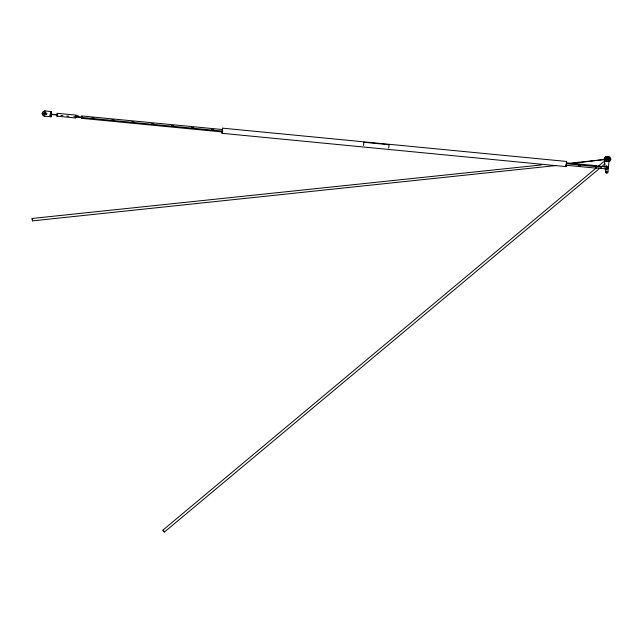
<?xml version="1.0" encoding="UTF-8"?>
<svg xmlns="http://www.w3.org/2000/svg" width="643" height="643" viewBox="0 0 643 643"><rect width="100%" height="100%" fill="white"/><g stroke="black" fill="none" stroke-linecap="round" stroke-linejoin="round"><path stroke-width="0.96" d="M81.749 116.761C82.087 114.237 81.396 119.341 81.741 117.605M81.862 116.238L81.846 116.584M565.398 165.179L595.852 168.128L596.085 165.693L566.612 162.832M596.077 166.248L596.093 165.709M389.063 145.021L388.685 147.962M596.101 165.886L595.868 168.112M606.815 167.759L606.807 168.144M57.066 115.314L57.034 116.126M75.77 117.122L75.729 117.966L75.81 116.656M81.653 117.854L81.629 118.352M363.48 145.527L363.834 142.288L389.047 144.715M606.574 167.823L606.743 168.153M75.97 115.917L75.987 115.145L57.291 113.329L57.139 114.478M81.669 117.605L81.645 118.336L222.108 131.952M556.235 165.532L32.431 220.879L32.174 218.451L541.213 164.962M75.938 116.102L76.003 115.169M222.494 129.564L222.526 128.166L566.547 161.449L566.483 163.097M57.114 115.475L57.09 114.936M75.737 117.219L75.794 116.753M57.163 114.1L57.01 116.174L75.713 117.982M51.295 114.189L51.167 115.185L51.601 111.609L45.315 111.006A2.596 2.596 0 0 0 42.478 113.337A2.596 2.596 0 0 0 44.817 116.174L51.102 116.777L51.311 114.1M75.786 116.688L81.749 117.139M601.269 166.4L600.827 168.144M600.948 166.875L601.004 166.36M50.604 111.52L50.098 116.688L50.757 111.528M50.291 116.696L50.54 114.116M605.216 168.747L605.537 171.89A1.23 1.222 0 0 0 607.973 171.89L609.194 159.327A2.451 2.451 0 0 0 605.778 156.868A2.451 2.451 0 0 0 605.401 161.096A2.451 2.451 0 0 0 609.259 159.311M75.794 116.56L75.946 115.563L75.842 116.287M222.55 128.198L222.028 133.31L566.049 166.617L566.306 165.002M57.163 114.285L57.275 113.353M595.965 167.477L595.916 167.927L606.662 168.972A1.021 1.021 0 0 0 607.78 168.048A1.021 1.021 0 0 0 606.863 166.939L596.029 165.894M222.165 132.755L222.06 133.286M32.166 218.467L32.455 220.862M81.854 115.965L222.349 129.516M566.531 161.465L566.033 166.609M596.463 167.767L162.912 530.121L164.479 532.002L599.573 168.37M597.998 166.489L604.902 160.718M601.109 167.084L604.942 163.877M571.016 163.676L604.524 159.464M571.796 162.976L604.758 159.512M606.863 156.498L608.583 156.498M604.267 159.094L604.709 159.094M77.12 115.66L78.342 115.78M603.664 166.633L604.766 166.738M605.963 166.85L606.791 166.931A1.029 1.021 0 0 1 607.715 168.048A1.029 1.021 0 0 1 606.598 168.972M92.005 117.814L93.999 118.007M111.954 119.743L113.948 119.936M131.903 121.68L133.897 121.873M151.852 123.609L153.846 123.802M171.802 125.538L173.795 125.731M191.751 127.467L193.744 127.66M211.7 129.396L213.693 129.597M566.523 163.748L599.397 166.931M45.155 113.594L46.923 113.763M50.443 114.108L57.291 114.767M41.883 113.594L46.883 114.076M50.877 114.47L57.87 115.145M60.868 115.435L62.869 115.627M66.864 116.013L68.865 116.206M73.865 116.688L222.767 131.1M578.539 165.532L580.541 165.725M164.439 531.986L162.912 530.145M608.608 158.781L609.548 160.027L608.624 159.062M604.299 159.327L605.079 167.18M608.608 157.873A2.307 1.728 83.7 0 1 609.074 157.905M609.066 160.284A2.307 1.728 83.7 0 1 608.591 160.308M610.062 158.773A1.318 0.981 83.7 0 1 610.07 159.432M606.486 157.213A2.604 2.58 -89.2 0 1 610.601 157.977A2.604 2.58 -89.2 0 1 608.583 161.674M607.965 171.89A1.23 1.222 0 0 1 605.521 171.89M606.011 159.544A0.82 0.82 0 0 1 606.18 158.459A0.82 0.82 0 0 1 607.273 158.516A0.82 0.82 0 0 1 607.33 159.609M607.137 159.777A0.82 0.82 0 0 1 606.245 159.777M44.849 116.174A2.596 2.596 0 0 1 42.51 113.345A2.596 2.596 0 0 1 45.348 111.014M606.534 166.023L606.944 166.063L606.534 166.023M606.534 169.84L606.936 169.913L606.55 169.784M606.534 171.753L606.936 171.826L606.55 171.689M51.416 111.593L50.918 116.761L51.448 111.601M605.875 160.155A1.23 1.222 0 0 0 607.715 159.094A1.23 1.222 0 0 0 605.875 158.033A1.23 1.222 0 0 0 605.875 160.155M605.28 161.096A2.451 2.451 0 0 0 609.138 159.311A2.451 2.451 0 0 0 605.666 156.868A2.451 2.451 0 0 0 605.28 161.096M44.584 114.478A1.029 1.021 0 0 0 46.119 113.602A1.029 1.021 0 0 0 44.592 112.702A1.021 1.021 0 0 0 44.552 114.47A1.021 1.021 0 0 0 46.087 113.594A1.021 1.021 0 0 0 44.56 112.702A1.029 1.021 0 0 0 44.584 114.478"/></g></svg>
